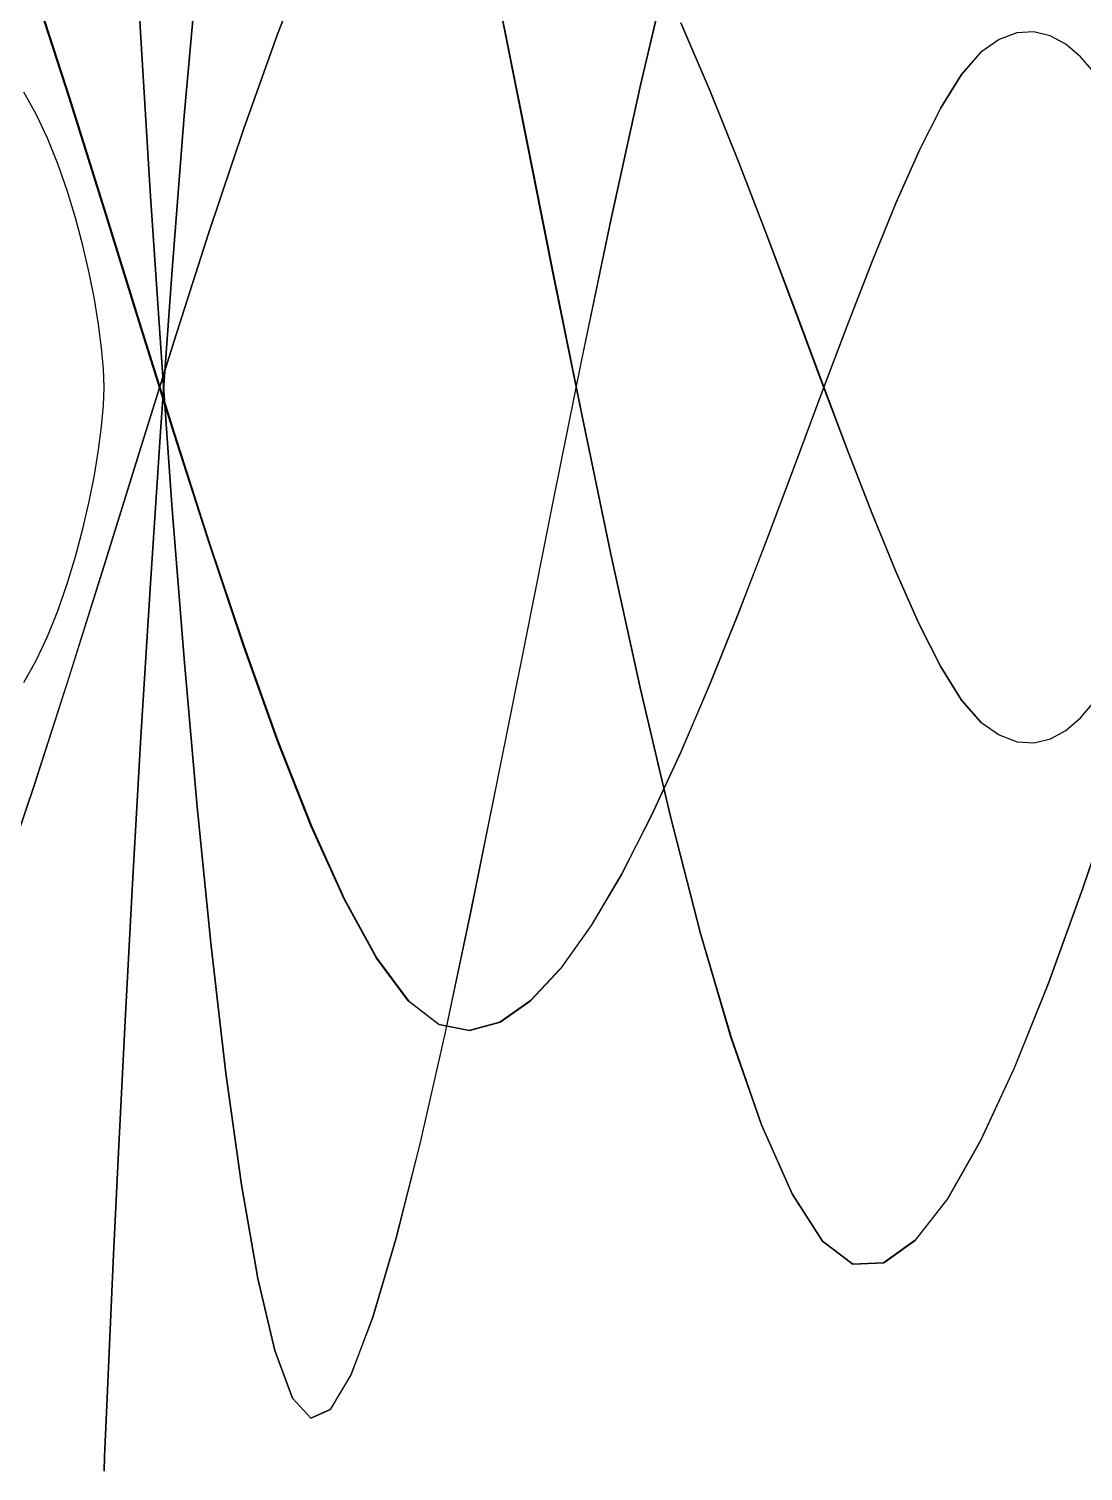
# Model space of a CAD drawing. Header units: metres. Extents: x -880 to 880, y -160 to 160.
# Drawn here: x -571.1 to -415.4, y -160 to 52.9 of the extents above; entities that cross this region are included whole.
import ezdxf

# ---------------------------------------------------------------- set-up
doc = ezdxf.new("R2010")
doc.units = ezdxf.units.M

msp = doc.modelspace()

# ---------------------------------------------------------------- linework, layer by layer
for p, q in [((-554.55, 51.58, -311.77), (-555.8, 73.26, -311.77)), ((-554.55, 51.58, -311.77), (-555.8, 73.26, -311.77)), ((-555.79, 73.26, -311.77), (-554.55, 51.58, -311.77)), ((-555.79, 73.26, -311.77), (-554.55, 51.58, -311.77)), ((-529.43, 64.75, -311.77), (-534.39, 52.14, -311.77)), ((-534.39, 52.14, -311.77), (-529.43, 64.75, -311.77)), ((-529.43, 64.75, -311.77), (-534.39, 52.14, -311.77)), ((-534.39, 52.14, -311.77), (-529.43, 64.75, -311.77)), ((-546.23, 61.96, -311.77), (-548.16, 40.09, -311.77)), ((-548.16, 40.08, -311.77), (-546.22, 61.96, -311.77)), ((-546.23, 61.96, -311.77), (-548.16, 40.09, -311.77)), ((-548.16, 40.08, -311.77), (-546.22, 61.96, -311.77)), ((-476.42, 63.38, -311.77), (-480.84, 44.59, -311.77)), ((-476.42, 63.38, -311.77), (-480.84, 44.59, -311.77)), ((-480.77, 44.58, -311.77), (-476.35, 63.38, -311.77)), ((-480.77, 44.58, -311.77), (-476.35, 63.38, -311.77)), ((-565.21, 42.82, -311.77), (-570.37, 58.8, -311.77)), ((-565.21, 42.82, -311.77), (-570.37, 58.8, -311.77)), ((-570.29, 58.79, -311.77), (-565.12, 42.81, -311.77)), ((-570.29, 58.79, -311.77), (-565.12, 42.81, -311.77)), ((-497.86, 37.73, -311.77), (-501.91, 58.03, -311.77)), ((-497.86, 37.73, -311.77), (-501.91, 58.03, -311.77)), ((-501.9, 58.03, -311.77), (-497.85, 37.73, -311.77)), ((-501.9, 58.03, -311.77), (-497.85, 37.73, -311.77)), ((-470.52, 43.71, -311.77), (-474.82, 53.81, -311.77)), ((-474.82, 53.81, -311.77), (-470.51, 43.71, -311.77)), ((-470.52, 43.71, -311.77), (-474.82, 53.81, -311.77)), ((-474.82, 53.81, -311.77), (-470.51, 43.71, -311.77)), ((-553.17, 28.95, -311.77), (-554.55, 51.58, -311.77)), ((-554.55, 51.58, -311.77), (-553.17, 28.95, -311.77)), ((-553.17, 28.95, -311.77), (-554.55, 51.58, -311.77)), ((-554.55, 51.58, -311.77), (-553.17, 28.95, -311.77)), ((-534.39, 52.14, -311.77), (-539.43, 38.06, -311.77)), ((-539.43, 38.06, -311.77), (-534.39, 52.14, -311.77)), ((-534.39, 52.14, -311.77), (-539.43, 38.06, -311.77)), ((-539.43, 38.06, -311.77), (-534.39, 52.14, -311.77)), ((-427.84, 51.33, -311.77), (-430.55, 49.45, -311.77)), ((-427.84, 51.33, -311.77), (-430.55, 49.45, -311.77)), ((-425.22, 52.31, -311.77), (-427.84, 51.33, -311.77)), ((-425.22, 52.31, -311.77), (-427.84, 51.33, -311.77)), ((-422.71, 52.48, -311.77), (-425.22, 52.31, -311.77)), ((-422.71, 52.48, -311.77), (-425.22, 52.31, -311.77)), ((-420.3, 51.9, -311.77), (-422.71, 52.48, -311.77)), ((-420.3, 51.9, -311.77), (-422.71, 52.48, -311.77)), ((-418, 50.65, -311.77), (-420.3, 51.9, -311.77)), ((-418, 50.65, -311.77), (-420.3, 51.9, -311.77)), ((-430.55, 49.45, -311.77), (-433.42, 46.19, -311.77)), ((-430.55, 49.45, -311.77), (-433.42, 46.19, -311.77)), ((-433.4, 46.18, -311.77), (-430.54, 49.44, -311.77)), ((-433.4, 46.18, -311.77), (-430.54, 49.44, -311.77)), ((-415.83, 48.79, -311.77), (-418, 50.65, -311.77)), ((-415.83, 48.79, -311.77), (-418, 50.65, -311.77)), ((-413.77, 46.4, -311.77), (-415.83, 48.79, -311.77)), ((-413.77, 46.4, -311.77), (-415.83, 48.79, -311.77)), ((-433.42, 46.19, -311.77), (-436.47, 41.26, -311.77)), ((-433.42, 46.19, -311.77), (-436.47, 41.26, -311.77)), ((-436.45, 41.25, -311.77), (-433.4, 46.18, -311.77)), ((-436.45, 41.25, -311.77), (-433.4, 46.18, -311.77)), ((-570.03, 40.33, -311.77), (-571.84, 43.56, -311.77)), ((-570.03, 40.33, -311.77), (-571.84, 43.56, -311.77)), ((-560.03, 26.33, -311.77), (-565.21, 42.82, -311.77)), ((-560.03, 26.33, -311.77), (-565.21, 42.82, -311.77)), ((-565.12, 42.81, -311.77), (-559.95, 26.33, -311.77)), ((-565.12, 42.81, -311.77), (-559.95, 26.33, -311.77)), ((-480.84, 44.59, -311.77), (-485.21, 24.67, -311.77)), ((-480.84, 44.59, -311.77), (-485.21, 24.67, -311.77)), ((-485.14, 24.66, -311.77), (-480.77, 44.58, -311.77)), ((-485.14, 24.66, -311.77), (-480.77, 44.58, -311.77)), ((-466.29, 33.18, -311.77), (-470.52, 43.71, -311.77)), ((-466.29, 33.18, -311.77), (-470.52, 43.71, -311.77)), ((-470.51, 43.71, -311.77), (-466.28, 33.18, -311.77)), ((-470.51, 43.71, -311.77), (-466.28, 33.18, -311.77)), ((-436.47, 41.26, -311.77), (-439.69, 34.87, -311.77)), ((-436.47, 41.26, -311.77), (-439.69, 34.87, -311.77)), ((-439.68, 34.86, -311.77), (-436.45, 41.25, -311.77)), ((-439.68, 34.86, -311.77), (-436.45, 41.25, -311.77)), ((-568.37, 36.78, -311.77), (-570.03, 40.33, -311.77)), ((-568.37, 36.78, -311.77), (-570.03, 40.33, -311.77)), ((-548.16, 40.09, -311.77), (-549.96, 17.34, -311.77)), ((-548.16, 40.09, -311.77), (-549.96, 17.34, -311.77)), ((-549.96, 17.34, -311.77), (-548.16, 40.08, -311.77)), ((-549.96, 17.34, -311.77), (-548.16, 40.08, -311.77)), ((-566.84, 32.99, -311.77), (-568.37, 36.78, -311.77)), ((-566.84, 32.99, -311.77), (-568.37, 36.78, -311.77)), ((-539.43, 38.06, -311.77), (-544.52, 22.85, -311.77)), ((-544.52, 22.85, -311.77), (-539.43, 38.06, -311.77)), ((-539.43, 38.06, -311.77), (-544.52, 22.85, -311.77)), ((-544.52, 22.85, -311.77), (-539.43, 38.06, -311.77)), ((-493.72, 16.91, -311.77), (-497.86, 37.73, -311.77)), ((-493.72, 16.91, -311.77), (-497.86, 37.73, -311.77)), ((-497.85, 37.73, -311.77), (-493.7, 16.91, -311.77)), ((-497.85, 37.73, -311.77), (-493.7, 16.91, -311.77)), ((-439.69, 34.87, -311.77), (-443.09, 27.22, -311.77)), ((-439.69, 34.87, -311.77), (-443.09, 27.22, -311.77)), ((-443.07, 27.22, -311.77), (-439.68, 34.86, -311.77)), ((-443.07, 27.22, -311.77), (-439.68, 34.86, -311.77)), ((-565.45, 29.04, -311.77), (-566.84, 32.99, -311.77)), ((-565.45, 29.04, -311.77), (-566.84, 32.99, -311.77)), ((-462.14, 22.43, -311.77), (-466.29, 33.18, -311.77)), ((-462.14, 22.43, -311.77), (-466.29, 33.18, -311.77)), ((-466.28, 33.18, -311.77), (-462.13, 22.43, -311.77)), ((-466.28, 33.18, -311.77), (-462.13, 22.43, -311.77)), ((-564.21, 24.99, -311.77), (-565.45, 29.04, -311.77)), ((-564.21, 24.99, -311.77), (-565.45, 29.04, -311.77)), ((-551.64, 5.82, -311.77), (-553.17, 28.95, -311.77)), ((-553.17, 28.95, -311.77), (-551.64, 5.83, -311.77)), ((-551.64, 5.82, -311.77), (-553.17, 28.95, -311.77)), ((-553.17, 28.95, -311.77), (-551.64, 5.83, -311.77)), ((-554.85, 9.67, -311.77), (-560.03, 26.33, -311.77)), ((-554.85, 9.67, -311.77), (-560.03, 26.33, -311.77)), ((-559.95, 26.33, -311.77), (-554.77, 9.67, -311.77)), ((-559.95, 26.33, -311.77), (-554.77, 9.67, -311.77)), ((-443.09, 27.22, -311.77), (-446.64, 18.54, -311.77)), ((-443.09, 27.22, -311.77), (-446.64, 18.54, -311.77)), ((-446.62, 18.53, -311.77), (-443.07, 27.22, -311.77)), ((-446.62, 18.53, -311.77), (-443.07, 27.22, -311.77)), ((-563.12, 20.91, -311.77), (-564.21, 24.99, -311.77)), ((-563.12, 20.91, -311.77), (-564.21, 24.99, -311.77)), ((-485.21, 24.67, -311.77), (-489.51, 4.03, -311.77)), ((-485.21, 24.67, -311.77), (-489.51, 4.03, -311.77)), ((-489.45, 4.03, -311.77), (-485.14, 24.66, -311.77)), ((-489.45, 4.03, -311.77), (-485.14, 24.66, -311.77)), ((-544.52, 22.85, -311.77), (-549.66, 6.83, -311.77)), ((-549.66, 6.83, -311.77), (-544.52, 22.85, -311.77)), ((-544.52, 22.85, -311.77), (-549.66, 6.83, -311.77)), ((-549.66, 6.83, -311.77), (-544.52, 22.85, -311.77)), ((-458.09, 11.68, -311.77), (-462.14, 22.43, -311.77)), ((-458.09, 11.68, -311.77), (-462.14, 22.43, -311.77)), ((-462.13, 22.43, -311.77), (-458.08, 11.67, -311.77)), ((-462.13, 22.43, -311.77), (-458.08, 11.67, -311.77)), ((-562.18, 16.88, -311.77), (-563.12, 20.91, -311.77)), ((-562.18, 16.88, -311.77), (-563.12, 20.91, -311.77)), ((-549.96, 17.34, -311.77), (-551.63, -5.83, -311.77)), ((-551.63, -5.83, -311.77), (-549.96, 17.34, -311.77)), ((-549.96, 17.34, -311.77), (-551.63, -5.83, -311.77)), ((-551.63, -5.83, -311.77), (-549.96, 17.34, -311.77)), ((-446.64, 18.54, -311.77), (-450.33, 9.02, -311.77)), ((-446.64, 18.54, -311.77), (-450.33, 9.02, -311.77)), ((-450.3, 9.01, -311.77), (-446.62, 18.53, -311.77)), ((-450.3, 9.01, -311.77), (-446.62, 18.53, -311.77)), ((-561.41, 12.98, -311.77), (-562.18, 16.88, -311.77)), ((-561.41, 12.98, -311.77), (-562.18, 16.88, -311.77)), ((-489.48, -4.03, -311.77), (-493.72, 16.91, -311.77)), ((-489.48, -4.03, -311.77), (-493.72, 16.91, -311.77)), ((-493.7, 16.91, -311.77), (-489.47, -4.03, -311.77)), ((-493.7, 16.91, -311.77), (-489.47, -4.03, -311.77)), ((-560.8, 9.26, -311.77), (-561.41, 12.98, -311.77)), ((-560.8, 9.26, -311.77), (-561.41, 12.98, -311.77)), ((-454.15, 1.12, -311.77), (-458.09, 11.68, -311.77)), ((-454.15, 1.12, -311.77), (-458.09, 11.68, -311.77)), ((-458.08, 11.67, -311.77), (-454.14, 1.12, -311.77)), ((-458.08, 11.67, -311.77), (-454.14, 1.12, -311.77)), ((-560.36, 5.81, -311.77), (-560.8, 9.26, -311.77)), ((-560.36, 5.81, -311.77), (-560.8, 9.26, -311.77)), ((-549.69, -6.83, -311.77), (-554.85, 9.67, -311.77)), ((-549.69, -6.83, -311.77), (-554.85, 9.67, -311.77)), ((-554.77, 9.67, -311.77), (-549.61, -6.83, -311.77)), ((-554.77, 9.67, -311.77), (-549.61, -6.83, -311.77)), ((-450.33, 9.02, -311.77), (-454.15, -1.12, -311.77)), ((-450.33, 9.02, -311.77), (-454.15, -1.12, -311.77)), ((-454.12, -1.13, -311.77), (-450.3, 9.01, -311.77)), ((-454.12, -1.13, -311.77), (-450.3, 9.01, -311.77)), ((-549.66, 6.83, -311.77), (-554.82, -9.68, -311.77)), ((-554.82, -9.67, -311.77), (-549.66, 6.83, -311.77)), ((-549.66, 6.83, -311.77), (-554.82, -9.68, -311.77)), ((-554.82, -9.67, -311.77), (-549.66, 6.83, -311.77)), ((-560.09, 2.7, -311.77), (-560.36, 5.81, -311.77)), ((-560.09, 2.7, -311.77), (-560.36, 5.81, -311.77)), ((-551.64, 5.83, -311.77), (-549.97, -17.34, -311.77)), ((-551.64, 5.83, -311.77), (-549.97, -17.34, -311.77)), ((-549.97, -17.34, -311.77), (-551.64, 5.82, -311.77)), ((-549.97, -17.34, -311.77), (-551.64, 5.82, -311.77)), ((-560, 0, -311.77), (-560.09, 2.7, -311.77)), ((-560, 0, -311.77), (-560.09, 2.7, -311.77)), ((-489.51, 4.03, -311.77), (-493.74, -16.9, -311.77)), ((-489.51, 4.03, -311.77), (-493.74, -16.9, -311.77)), ((-493.69, -16.91, -311.77), (-489.45, 4.03, -311.77)), ((-493.69, -16.91, -311.77), (-489.45, 4.03, -311.77)), ((-560.09, -2.7, -311.77), (-560, 0, -311.77)), ((-560.09, -2.7, -311.77), (-560, 0, -311.77)), ((-450.33, -9.02, -311.77), (-454.15, 1.12, -311.77)), ((-450.33, -9.02, -311.77), (-454.15, 1.12, -311.77)), ((-454.14, 1.12, -311.77), (-450.32, -9.02, -311.77)), ((-454.14, 1.12, -311.77), (-450.32, -9.02, -311.77)), ((-454.15, -1.12, -311.77), (-458.09, -11.68, -311.77)), ((-454.15, -1.12, -311.77), (-458.09, -11.68, -311.77)), ((-458.06, -11.68, -311.77), (-454.12, -1.13, -311.77)), ((-458.06, -11.68, -311.77), (-454.12, -1.13, -311.77)), ((-560.36, -5.81, -311.77), (-560.09, -2.7, -311.77)), ((-560.36, -5.81, -311.77), (-560.09, -2.7, -311.77)), ((-485.18, -24.66, -311.77), (-489.48, -4.03, -311.77)), ((-485.18, -24.66, -311.77), (-489.48, -4.03, -311.77)), ((-489.47, -4.03, -311.77), (-485.17, -24.66, -311.77)), ((-489.47, -4.03, -311.77), (-485.17, -24.66, -311.77)), ((-560.8, -9.26, -311.77), (-560.36, -5.81, -311.77)), ((-560.8, -9.26, -311.77), (-560.36, -5.81, -311.77)), ((-551.63, -5.83, -311.77), (-553.16, -28.95, -311.77)), ((-553.16, -28.95, -311.77), (-551.63, -5.83, -311.77)), ((-551.63, -5.83, -311.77), (-553.16, -28.95, -311.77)), ((-553.16, -28.95, -311.77), (-551.63, -5.83, -311.77)), ((-544.55, -22.85, -311.77), (-549.69, -6.83, -311.77)), ((-544.55, -22.85, -311.77), (-549.69, -6.83, -311.77)), ((-549.61, -6.83, -311.77), (-544.47, -22.85, -311.77)), ((-549.61, -6.83, -311.77), (-544.47, -22.85, -311.77)), ((-561.41, -12.98, -311.77), (-560.8, -9.26, -311.77)), ((-561.41, -12.98, -311.77), (-560.8, -9.26, -311.77)), ((-560, -26.33, -311.77), (-554.82, -9.67, -311.77)), ((-560, -26.33, -311.77), (-554.82, -9.67, -311.77)), ((-554.82, -9.68, -311.77), (-560, -26.33, -311.77)), ((-554.82, -9.68, -311.77), (-560, -26.33, -311.77)), ((-446.64, -18.53, -311.77), (-450.33, -9.02, -311.77)), ((-446.64, -18.53, -311.77), (-450.33, -9.02, -311.77)), ((-450.32, -9.02, -311.77), (-446.63, -18.54, -311.77)), ((-450.32, -9.02, -311.77), (-446.63, -18.54, -311.77)), ((-458.09, -11.68, -311.77), (-462.14, -22.43, -311.77)), ((-458.09, -11.68, -311.77), (-462.14, -22.43, -311.77)), ((-462.11, -22.44, -311.77), (-458.06, -11.68, -311.77)), ((-462.11, -22.44, -311.77), (-458.06, -11.68, -311.77)), ((-562.18, -16.88, -311.77), (-561.41, -12.98, -311.77)), ((-562.18, -16.88, -311.77), (-561.41, -12.98, -311.77)), ((-563.11, -20.91, -311.77), (-562.18, -16.88, -311.77)), ((-563.11, -20.91, -311.77), (-562.18, -16.88, -311.77)), ((-493.74, -16.9, -311.77), (-497.89, -37.73, -311.77)), ((-493.74, -16.9, -311.77), (-497.89, -37.73, -311.77)), ((-497.84, -37.73, -311.77), (-493.69, -16.91, -311.77)), ((-497.84, -37.73, -311.77), (-493.69, -16.91, -311.77)), ((-548.17, -40.09, -311.77), (-549.97, -17.34, -311.77)), ((-549.97, -17.34, -311.77), (-548.16, -40.09, -311.77)), ((-548.17, -40.09, -311.77), (-549.97, -17.34, -311.77)), ((-549.97, -17.34, -311.77), (-548.16, -40.09, -311.77)), ((-443.09, -27.22, -311.77), (-446.64, -18.53, -311.77)), ((-443.09, -27.22, -311.77), (-446.64, -18.53, -311.77)), ((-446.63, -18.54, -311.77), (-443.08, -27.22, -311.77)), ((-446.63, -18.54, -311.77), (-443.08, -27.22, -311.77)), ((-564.2, -24.99, -311.77), (-563.11, -20.91, -311.77)), ((-564.2, -24.99, -311.77), (-563.11, -20.91, -311.77)), ((-539.45, -38.06, -311.77), (-544.55, -22.85, -311.77)), ((-539.45, -38.06, -311.77), (-544.55, -22.85, -311.77)), ((-544.47, -22.85, -311.77), (-539.38, -38.07, -311.77)), ((-544.47, -22.85, -311.77), (-539.38, -38.07, -311.77)), ((-462.14, -22.43, -311.77), (-466.29, -33.18, -311.77)), ((-462.14, -22.43, -311.77), (-466.29, -33.18, -311.77)), ((-466.26, -33.19, -311.77), (-462.11, -22.44, -311.77)), ((-466.26, -33.19, -311.77), (-462.11, -22.44, -311.77)), ((-565.44, -29.04, -311.77), (-564.2, -24.99, -311.77)), ((-565.44, -29.04, -311.77), (-564.2, -24.99, -311.77)), ((-480.81, -44.59, -311.77), (-485.18, -24.66, -311.77)), ((-480.81, -44.59, -311.77), (-485.18, -24.66, -311.77)), ((-485.17, -24.66, -311.77), (-480.8, -44.58, -311.77)), ((-485.17, -24.66, -311.77), (-480.8, -44.58, -311.77)), ((-560, -26.33, -311.77), (-565.18, -42.82, -311.77)), ((-560, -26.33, -311.77), (-565.18, -42.82, -311.77)), ((-565.17, -42.81, -311.77), (-560, -26.33, -311.77)), ((-565.17, -42.81, -311.77), (-560, -26.33, -311.77)), ((-439.7, -34.86, -311.77), (-443.09, -27.22, -311.77)), ((-439.7, -34.86, -311.77), (-443.09, -27.22, -311.77)), ((-443.08, -27.22, -311.77), (-439.69, -34.87, -311.77)), ((-443.08, -27.22, -311.77), (-439.69, -34.87, -311.77)), ((-566.83, -32.99, -311.77), (-565.44, -29.04, -311.77)), ((-566.83, -32.99, -311.77), (-565.44, -29.04, -311.77)), ((-553.16, -28.95, -311.77), (-554.55, -51.58, -311.77)), ((-554.55, -51.58, -311.77), (-553.16, -28.95, -311.77)), ((-553.16, -28.95, -311.77), (-554.55, -51.58, -311.77)), ((-554.55, -51.58, -311.77), (-553.16, -28.95, -311.77)), ((-568.36, -36.78, -311.77), (-566.83, -32.99, -311.77)), ((-568.36, -36.78, -311.77), (-566.83, -32.99, -311.77)), ((-466.29, -33.18, -311.77), (-470.52, -43.71, -311.77)), ((-466.29, -33.18, -311.77), (-470.52, -43.71, -311.77)), ((-470.49, -43.72, -311.77), (-466.26, -33.19, -311.77)), ((-470.49, -43.72, -311.77), (-466.26, -33.19, -311.77)), ((-436.47, -41.26, -311.77), (-439.7, -34.86, -311.77)), ((-436.47, -41.26, -311.77), (-439.7, -34.86, -311.77)), ((-439.69, -34.87, -311.77), (-436.46, -41.26, -311.77)), ((-439.69, -34.87, -311.77), (-436.46, -41.26, -311.77)), ((-570.03, -40.33, -311.77), (-568.36, -36.78, -311.77)), ((-570.03, -40.33, -311.77), (-568.36, -36.78, -311.77)), ((-534.42, -52.14, -311.77), (-539.45, -38.06, -311.77)), ((-534.42, -52.14, -311.77), (-539.45, -38.06, -311.77)), ((-539.38, -38.07, -311.77), (-534.35, -52.14, -311.77)), ((-539.38, -38.07, -311.77), (-534.35, -52.14, -311.77)), ((-497.89, -37.73, -311.77), (-501.94, -58.03, -311.77)), ((-497.89, -37.73, -311.77), (-501.94, -58.03, -311.77)), ((-501.89, -58.03, -311.77), (-497.84, -37.73, -311.77)), ((-501.89, -58.03, -311.77), (-497.84, -37.73, -311.77)), ((-571.83, -43.56, -311.77), (-570.03, -40.33, -311.77)), ((-571.83, -43.56, -311.77), (-570.03, -40.33, -311.77)), ((-546.24, -61.96, -311.77), (-548.17, -40.09, -311.77)), ((-546.24, -61.96, -311.77), (-548.17, -40.09, -311.77)), ((-548.16, -40.09, -311.77), (-546.23, -61.96, -311.77)), ((-548.16, -40.09, -311.77), (-546.23, -61.96, -311.77)), ((-433.42, -46.19, -311.77), (-436.47, -41.26, -311.77)), ((-433.42, -46.19, -311.77), (-436.47, -41.26, -311.77)), ((-436.46, -41.26, -311.77), (-433.41, -46.19, -311.77)), ((-436.46, -41.26, -311.77), (-433.41, -46.19, -311.77)), ((-570.34, -58.8, -311.77), (-565.17, -42.81, -311.77)), ((-570.34, -58.8, -311.77), (-565.17, -42.81, -311.77)), ((-565.18, -42.82, -311.77), (-570.34, -58.8, -311.77)), ((-565.18, -42.82, -311.77), (-570.34, -58.8, -311.77)), ((-476.39, -63.38, -311.77), (-480.81, -44.59, -311.77)), ((-476.39, -63.38, -311.77), (-480.81, -44.59, -311.77)), ((-480.8, -44.58, -311.77), (-476.38, -63.38, -311.77)), ((-480.8, -44.58, -311.77), (-476.38, -63.38, -311.77)), ((-470.52, -43.71, -311.77), (-474.83, -53.81, -311.77)), ((-470.52, -43.71, -311.77), (-474.83, -53.81, -311.77)), ((-474.79, -53.82, -311.77), (-470.49, -43.72, -311.77)), ((-474.79, -53.82, -311.77), (-470.49, -43.72, -311.77)), ((-430.56, -49.44, -311.77), (-433.42, -46.19, -311.77)), ((-430.56, -49.44, -311.77), (-433.42, -46.19, -311.77)), ((-433.41, -46.19, -311.77), (-430.54, -49.45, -311.77)), ((-433.41, -46.19, -311.77), (-430.54, -49.45, -311.77)), ((-415.82, -48.79, -311.77), (-413.76, -46.41, -311.77)), ((-415.82, -48.79, -311.77), (-413.76, -46.41, -311.77)), ((-418, -50.65, -311.77), (-415.82, -48.79, -311.77)), ((-418, -50.65, -311.77), (-415.82, -48.79, -311.77)), ((-430.54, -49.45, -311.77), (-427.83, -51.33, -311.77)), ((-430.54, -49.45, -311.77), (-427.83, -51.33, -311.77)), ((-420.29, -51.9, -311.77), (-418, -50.65, -311.77)), ((-420.29, -51.9, -311.77), (-418, -50.65, -311.77)), ((-554.55, -51.58, -311.77), (-555.79, -73.26, -311.77)), ((-555.79, -73.26, -311.77), (-554.55, -51.58, -311.77)), ((-554.55, -51.58, -311.77), (-555.79, -73.26, -311.77)), ((-555.79, -73.26, -311.77), (-554.55, -51.58, -311.77)), ((-529.45, -64.76, -311.77), (-534.42, -52.14, -311.77)), ((-529.45, -64.76, -311.77), (-534.42, -52.14, -311.77)), ((-534.35, -52.14, -311.77), (-529.38, -64.76, -311.77)), ((-534.35, -52.14, -311.77), (-529.38, -64.76, -311.77)), ((-427.83, -51.33, -311.77), (-425.21, -52.32, -311.77)), ((-427.83, -51.33, -311.77), (-425.21, -52.32, -311.77)), ((-425.21, -52.32, -311.77), (-422.7, -52.48, -311.77)), ((-425.21, -52.32, -311.77), (-422.7, -52.48, -311.77)), ((-422.7, -52.48, -311.77), (-420.29, -51.9, -311.77)), ((-422.7, -52.48, -311.77), (-420.29, -51.9, -311.77)), ((-474.83, -53.81, -311.77), (-479.2, -63.28, -311.77)), ((-474.83, -53.81, -311.77), (-479.2, -63.28, -311.77)), ((-479.16, -63.28, -311.77), (-474.79, -53.82, -311.77)), ((-479.16, -63.28, -311.77), (-474.79, -53.82, -311.77)), ((-570.34, -58.8, -311.77), (-575.48, -73.96, -311.77)), ((-570.34, -58.8, -311.77), (-575.48, -73.96, -311.77)), ((-575.47, -73.96, -311.77), (-570.34, -58.8, -311.77)), ((-575.47, -73.96, -311.77), (-570.34, -58.8, -311.77)), ((-501.94, -58.03, -311.77), (-505.87, -77.4, -311.77)), ((-501.94, -58.03, -311.77), (-505.87, -77.4, -311.77)), ((-505.83, -77.4, -311.77), (-501.89, -58.03, -311.77)), ((-505.83, -77.4, -311.77), (-501.89, -58.03, -311.77)), ((-410.34, -58.8, -311.77), (-415.48, -73.96, -311.77)), ((-410.34, -58.8, -311.77), (-415.48, -73.96, -311.77)), ((-415.47, -73.96, -311.77), (-410.34, -58.8, -311.77)), ((-415.47, -73.96, -311.77), (-410.34, -58.8, -311.77)), ((-544.18, -82.5, -311.77), (-546.24, -61.96, -311.77)), ((-544.18, -82.5, -311.77), (-546.24, -61.96, -311.77)), ((-546.23, -61.96, -311.77), (-544.17, -82.49, -311.77)), ((-546.23, -61.96, -311.77), (-544.17, -82.49, -311.77)), ((-479.2, -63.28, -311.77), (-483.62, -71.9, -311.77)), ((-479.2, -63.28, -311.77), (-483.62, -71.9, -311.77)), ((-483.58, -71.9, -311.77), (-479.16, -63.28, -311.77)), ((-483.58, -71.9, -311.77), (-479.16, -63.28, -311.77)), ((-471.93, -80.64, -311.77), (-476.39, -63.38, -311.77)), ((-471.93, -80.64, -311.77), (-476.39, -63.38, -311.77)), ((-476.38, -63.38, -311.77), (-471.92, -80.64, -311.77)), ((-476.38, -63.38, -311.77), (-471.92, -80.64, -311.77)), ((-524.57, -75.58, -311.77), (-529.45, -64.76, -311.77)), ((-524.57, -75.58, -311.77), (-529.45, -64.76, -311.77)), ((-529.38, -64.76, -311.77), (-524.5, -75.58, -311.77)), ((-529.38, -64.76, -311.77), (-524.5, -75.58, -311.77)), ((-483.62, -71.9, -311.77), (-488.08, -79.46, -311.77)), ((-483.62, -71.9, -311.77), (-488.08, -79.46, -311.77)), ((-488.03, -79.46, -311.77), (-483.58, -71.9, -311.77)), ((-488.03, -79.46, -311.77), (-483.58, -71.9, -311.77)), ((-555.79, -73.26, -311.77), (-556.88, -93.53, -311.77)), ((-556.88, -93.53, -311.77), (-555.79, -73.26, -311.77)), ((-555.79, -73.26, -311.77), (-556.88, -93.53, -311.77)), ((-556.88, -93.53, -311.77), (-555.79, -73.26, -311.77)), ((-415.48, -73.96, -311.77), (-420.57, -87.96, -311.77)), ((-415.48, -73.96, -311.77), (-420.57, -87.96, -311.77)), ((-420.56, -87.96, -311.77), (-415.47, -73.96, -311.77)), ((-420.56, -87.96, -311.77), (-415.47, -73.96, -311.77)), ((-519.78, -84.29, -311.77), (-524.57, -75.58, -311.77)), ((-519.78, -84.29, -311.77), (-524.57, -75.58, -311.77)), ((-524.5, -75.58, -311.77), (-519.72, -84.29, -311.77)), ((-524.5, -75.58, -311.77), (-519.72, -84.29, -311.77)), ((-505.87, -77.4, -311.77), (-509.69, -95.42, -311.77)), ((-505.87, -77.4, -311.77), (-509.69, -95.42, -311.77)), ((-509.66, -95.42, -311.77), (-505.83, -77.4, -311.77)), ((-509.66, -95.42, -311.77), (-505.83, -77.4, -311.77)), ((-488.08, -79.46, -311.77), (-492.57, -85.75, -311.77)), ((-488.08, -79.46, -311.77), (-492.57, -85.75, -311.77)), ((-492.52, -85.75, -311.77), (-488.03, -79.46, -311.77)), ((-492.52, -85.75, -311.77), (-488.03, -79.46, -311.77)), ((-467.45, -95.95, -311.77), (-471.93, -80.64, -311.77)), ((-467.45, -95.95, -311.77), (-471.93, -80.64, -311.77)), ((-471.92, -80.64, -311.77), (-467.43, -95.95, -311.77)), ((-471.92, -80.64, -311.77), (-467.43, -95.95, -311.77)), ((-542, -101.24, -311.77), (-544.18, -82.5, -311.77)), ((-542, -101.24, -311.77), (-544.18, -82.5, -311.77)), ((-544.17, -82.49, -311.77), (-542, -101.24, -311.77)), ((-544.17, -82.49, -311.77), (-542, -101.24, -311.77)), ((-515.11, -90.56, -311.77), (-519.78, -84.29, -311.77)), ((-515.11, -90.56, -311.77), (-519.78, -84.29, -311.77)), ((-519.72, -84.29, -311.77), (-515.05, -90.56, -311.77)), ((-519.72, -84.29, -311.77), (-515.05, -90.56, -311.77)), ((-492.57, -85.75, -311.77), (-497.07, -90.57, -311.77)), ((-492.57, -85.75, -311.77), (-497.07, -90.57, -311.77)), ((-497.02, -90.57, -311.77), (-492.52, -85.75, -311.77)), ((-497.02, -90.57, -311.77), (-492.52, -85.75, -311.77)), ((-420.57, -87.96, -311.77), (-425.61, -100.49, -311.77)), ((-420.57, -87.96, -311.77), (-425.61, -100.49, -311.77)), ((-425.6, -100.48, -311.77), (-420.56, -87.96, -311.77)), ((-425.6, -100.48, -311.77), (-420.56, -87.96, -311.77)), ((-510.57, -94.05, -311.77), (-515.11, -90.56, -311.77)), ((-510.57, -94.05, -311.77), (-515.11, -90.56, -311.77)), ((-515.05, -90.56, -311.77), (-510.52, -94.05, -311.77)), ((-515.05, -90.56, -311.77), (-510.52, -94.05, -311.77)), ((-497.07, -90.57, -311.77), (-501.58, -93.7, -311.77)), ((-497.07, -90.57, -311.77), (-501.58, -93.7, -311.77)), ((-501.53, -93.7, -311.77), (-497.02, -90.57, -311.77)), ((-501.53, -93.7, -311.77), (-497.02, -90.57, -311.77)), ((-556.88, -93.53, -311.77), (-557.82, -111.94, -311.77)), ((-557.82, -111.94, -311.77), (-556.88, -93.53, -311.77)), ((-556.88, -93.53, -311.77), (-557.82, -111.94, -311.77)), ((-557.82, -111.94, -311.77), (-556.88, -93.53, -311.77)), ((-509.69, -95.42, -311.77), (-513.38, -111.68, -311.77)), ((-509.69, -95.42, -311.77), (-513.38, -111.68, -311.77)), ((-513.35, -111.68, -311.77), (-509.66, -95.42, -311.77)), ((-513.35, -111.68, -311.77), (-509.66, -95.42, -311.77)), ((-506.09, -94.93, -311.77), (-510.57, -94.05, -311.77)), ((-506.09, -94.93, -311.77), (-510.57, -94.05, -311.77)), ((-510.52, -94.05, -311.77), (-506.03, -94.93, -311.77)), ((-510.52, -94.05, -311.77), (-506.03, -94.93, -311.77)), ((-501.58, -93.7, -311.77), (-506.09, -94.93, -311.77)), ((-501.58, -93.7, -311.77), (-506.09, -94.93, -311.77)), ((-506.03, -94.93, -311.77), (-501.53, -93.7, -311.77)), ((-506.03, -94.93, -311.77), (-501.53, -93.7, -311.77)), ((-462.94, -108.89, -311.77), (-467.45, -95.95, -311.77)), ((-462.94, -108.89, -311.77), (-467.45, -95.95, -311.77)), ((-467.43, -95.95, -311.77), (-462.93, -108.89, -311.77)), ((-467.43, -95.95, -311.77), (-462.93, -108.89, -311.77)), ((-539.71, -117.75, -311.77), (-542, -101.24, -311.77)), ((-542, -101.24, -311.77), (-539.7, -117.75, -311.77)), ((-539.71, -117.75, -311.77), (-542, -101.24, -311.77)), ((-542, -101.24, -311.77), (-539.7, -117.75, -311.77)), ((-425.61, -100.49, -311.77), (-430.58, -111.2, -311.77)), ((-425.61, -100.49, -311.77), (-430.58, -111.2, -311.77)), ((-430.56, -111.2, -311.77), (-425.6, -100.48, -311.77)), ((-430.56, -111.2, -311.77), (-425.6, -100.48, -311.77)), ((-458.43, -119.07, -311.77), (-462.94, -108.89, -311.77)), ((-458.43, -119.07, -311.77), (-462.94, -108.89, -311.77)), ((-462.93, -108.89, -311.77), (-458.42, -119.07, -311.77)), ((-462.93, -108.89, -311.77), (-458.42, -119.07, -311.77)), ((-557.82, -111.94, -311.77), (-558.59, -128.02, -311.77)), ((-558.59, -128.02, -311.77), (-557.82, -111.94, -311.77)), ((-557.82, -111.94, -311.77), (-558.59, -128.02, -311.77)), ((-558.59, -128.02, -311.77), (-557.82, -111.94, -311.77)), ((-513.38, -111.68, -311.77), (-516.93, -125.77, -311.77)), ((-513.38, -111.68, -311.77), (-516.93, -125.77, -311.77)), ((-516.9, -125.77, -311.77), (-513.35, -111.68, -311.77)), ((-516.9, -125.77, -311.77), (-513.35, -111.68, -311.77)), ((-430.58, -111.2, -311.77), (-435.46, -119.78, -311.77)), ((-430.58, -111.2, -311.77), (-435.46, -119.78, -311.77)), ((-435.44, -119.78, -311.77), (-430.56, -111.2, -311.77)), ((-435.44, -119.78, -311.77), (-430.56, -111.2, -311.77)), ((-537.3, -131.55, -311.77), (-539.71, -117.75, -311.77)), ((-537.3, -131.55, -311.77), (-539.71, -117.75, -311.77)), ((-539.7, -117.75, -311.77), (-537.3, -131.55, -311.77)), ((-539.7, -117.75, -311.77), (-537.3, -131.55, -311.77)), ((-453.93, -126.05, -311.77), (-458.43, -119.07, -311.77)), ((-453.93, -126.05, -311.77), (-458.43, -119.07, -311.77)), ((-458.42, -119.07, -311.77), (-453.92, -126.05, -311.77)), ((-458.42, -119.07, -311.77), (-453.92, -126.05, -311.77)), ((-435.46, -119.78, -311.77), (-440.24, -125.9, -311.77)), ((-435.46, -119.78, -311.77), (-440.24, -125.9, -311.77)), ((-440.22, -125.9, -311.77), (-435.44, -119.78, -311.77)), ((-440.22, -125.9, -311.77), (-435.44, -119.78, -311.77)), ((-516.93, -125.77, -311.77), (-520.32, -137.27, -311.77)), ((-516.93, -125.77, -311.77), (-520.32, -137.27, -311.77)), ((-520.3, -137.27, -311.77), (-516.9, -125.77, -311.77)), ((-520.3, -137.27, -311.77), (-516.9, -125.77, -311.77)), ((-449.45, -129.44, -311.77), (-453.93, -126.05, -311.77)), ((-449.45, -129.44, -311.77), (-453.93, -126.05, -311.77)), ((-453.92, -126.05, -311.77), (-449.43, -129.44, -311.77)), ((-453.92, -126.05, -311.77), (-449.43, -129.44, -311.77)), ((-440.24, -125.9, -311.77), (-444.91, -129.23, -311.77)), ((-440.24, -125.9, -311.77), (-444.91, -129.23, -311.77)), ((-444.89, -129.23, -311.77), (-440.22, -125.9, -311.77)), ((-444.89, -129.23, -311.77), (-440.22, -125.9, -311.77)), ((-558.59, -128.02, -311.77), (-559.2, -141.33, -311.77)), ((-559.2, -141.33, -311.77), (-558.59, -128.02, -311.77)), ((-558.59, -128.02, -311.77), (-559.2, -141.33, -311.77)), ((-559.2, -141.33, -311.77), (-558.59, -128.02, -311.77)), ((-444.91, -129.23, -311.77), (-449.45, -129.44, -311.77)), ((-444.91, -129.23, -311.77), (-449.45, -129.44, -311.77)), ((-449.43, -129.44, -311.77), (-444.89, -129.23, -311.77)), ((-449.43, -129.44, -311.77), (-444.89, -129.23, -311.77)), ((-534.79, -142.19, -311.77), (-537.3, -131.55, -311.77)), ((-537.3, -131.55, -311.77), (-534.78, -142.19, -311.77)), ((-534.79, -142.19, -311.77), (-537.3, -131.55, -311.77)), ((-537.3, -131.55, -311.77), (-534.78, -142.19, -311.77)), ((-520.32, -137.27, -311.77), (-523.55, -145.78, -311.77)), ((-520.32, -137.27, -311.77), (-523.55, -145.78, -311.77)), ((-523.53, -145.78, -311.77), (-520.3, -137.27, -311.77)), ((-523.53, -145.78, -311.77), (-520.3, -137.27, -311.77)), ((-559.2, -141.33, -311.77), (-559.64, -151.4, -311.77)), ((-559.64, -151.4, -311.77), (-559.2, -141.33, -311.77)), ((-559.2, -141.33, -311.77), (-559.64, -151.4, -311.77)), ((-559.64, -151.4, -311.77), (-559.2, -141.33, -311.77)), ((-532.17, -149.22, -311.77), (-534.79, -142.19, -311.77)), ((-532.17, -149.22, -311.77), (-534.79, -142.19, -311.77)), ((-534.78, -142.19, -311.77), (-532.16, -149.22, -311.77)), ((-534.78, -142.19, -311.77), (-532.16, -149.22, -311.77)), ((-523.55, -145.78, -311.77), (-526.6, -150.89, -311.77)), ((-523.55, -145.78, -311.77), (-526.6, -150.89, -311.77)), ((-526.58, -150.89, -311.77), (-523.53, -145.78, -311.77)), ((-526.58, -150.89, -311.77), (-523.53, -145.78, -311.77)), ((-529.46, -152.17, -311.77), (-532.17, -149.22, -311.77)), ((-529.46, -152.17, -311.77), (-532.17, -149.22, -311.77)), ((-532.16, -149.22, -311.77), (-529.45, -152.17, -311.77)), ((-532.16, -149.22, -311.77), (-529.45, -152.17, -311.77)), ((-526.6, -150.89, -311.77), (-529.46, -152.17, -311.77)), ((-526.6, -150.89, -311.77), (-529.46, -152.17, -311.77)), ((-529.45, -152.17, -311.77), (-526.58, -150.89, -311.77)), ((-529.45, -152.17, -311.77), (-526.58, -150.89, -311.77)), ((-559.64, -151.4, -311.77), (-559.91, -157.77, -311.77)), ((-559.91, -157.77, -311.77), (-559.64, -151.4, -311.77)), ((-559.64, -151.4, -311.77), (-559.91, -157.77, -311.77)), ((-559.91, -157.77, -311.77), (-559.64, -151.4, -311.77)), ((-559.91, -157.77, -311.77), (-560, -160, -311.77)), ((-560, -160, -311.77), (-559.91, -157.77, -311.77)), ((-559.91, -157.77, -311.77), (-560, -160, -311.77)), ((-560, -160, -311.77), (-559.91, -157.77, -311.77))]:
    msp.add_line(p, q)

doc.saveas('drawing.dxf')
